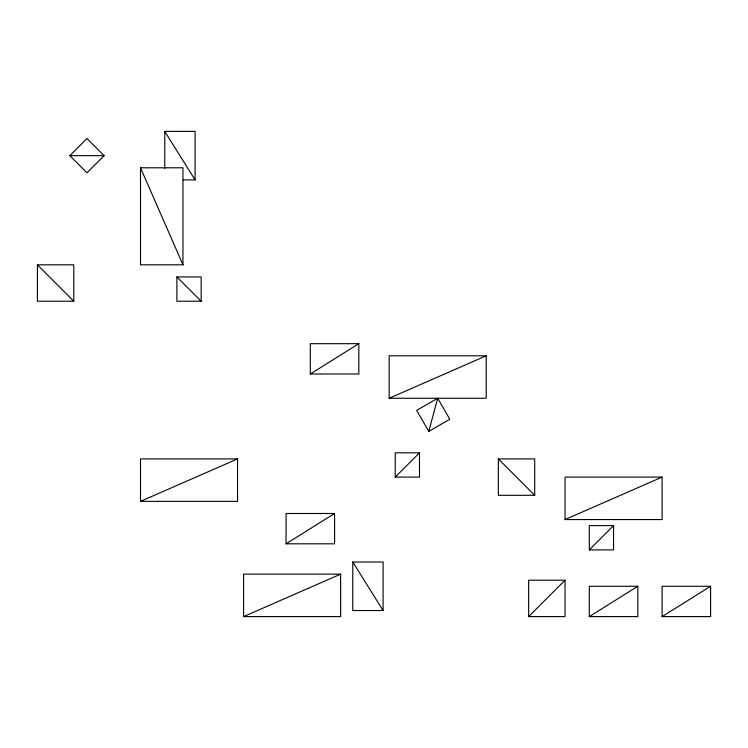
<?xml version="1.0" encoding="UTF-8"?>
<svg xmlns="http://www.w3.org/2000/svg" width="748" height="748" viewBox="0 0 748 748"><rect width="100%" height="100%" fill="white"/><g stroke="black" fill="none" stroke-linecap="round" stroke-linejoin="round"><path stroke-width="1.12" d="M428.8 431.4L437.683 398.263L416.673 410.39L428.8 431.4L449.81 419.273L437.683 398.263M69.807 155.668L86.955 138.511L104.112 155.668L86.955 172.816L69.807 155.668L104.112 155.668M395.225 477.102L419.488 452.839L395.225 452.839L395.225 477.102L419.488 477.102L419.488 452.839M589.302 549.883L613.566 525.62L613.566 549.883L589.302 549.883L589.302 525.62L613.566 525.62M528.658 616.595L565.039 580.205L528.658 580.205L528.658 616.595L565.039 616.595L565.039 580.205M310.317 374L358.834 343.678L358.834 374L310.317 374L310.317 343.678L358.834 343.678M286.063 543.815L334.58 513.493L334.58 543.815L286.063 543.815L286.063 513.493L334.58 513.493M589.302 616.595L637.82 586.273L637.82 616.595L589.302 616.595L589.302 586.273L637.82 586.273M662.083 616.595L710.6 586.273L710.6 616.595L662.083 616.595L662.083 586.273L710.6 586.273M140.502 501.366L237.537 458.907L237.537 501.366L140.502 501.366L140.502 458.907L237.537 458.907M389.166 398.263L486.2 355.805L486.2 398.263L389.166 398.263L389.166 355.805L486.2 355.805M243.605 616.595L340.639 574.137L340.639 616.595L243.605 616.595L243.605 574.137L340.639 574.137M565.039 519.561L662.083 477.102L662.083 519.561L565.039 519.561L565.039 477.102L662.083 477.102M164.766 168.375L164.766 131.405L195.088 131.405L195.088 179.922L183.419 179.922M140.502 167.795L182.961 167.795L182.961 264.829L140.502 264.829L140.502 167.795L182.961 264.829M37.4 264.829L73.79 264.829L73.79 301.22L37.4 301.22L37.4 264.829L73.79 301.22M176.893 276.966L201.156 276.966L201.156 301.22L176.893 301.22L176.893 276.966L201.156 301.22M498.327 458.907L534.717 458.907L534.717 495.298L498.327 495.298L498.327 458.907L534.717 495.298M352.776 562.01L383.098 562.01L383.098 610.527L352.776 610.527L352.776 562.01L383.098 610.527M164.766 131.405L195.088 179.922"/></g></svg>
